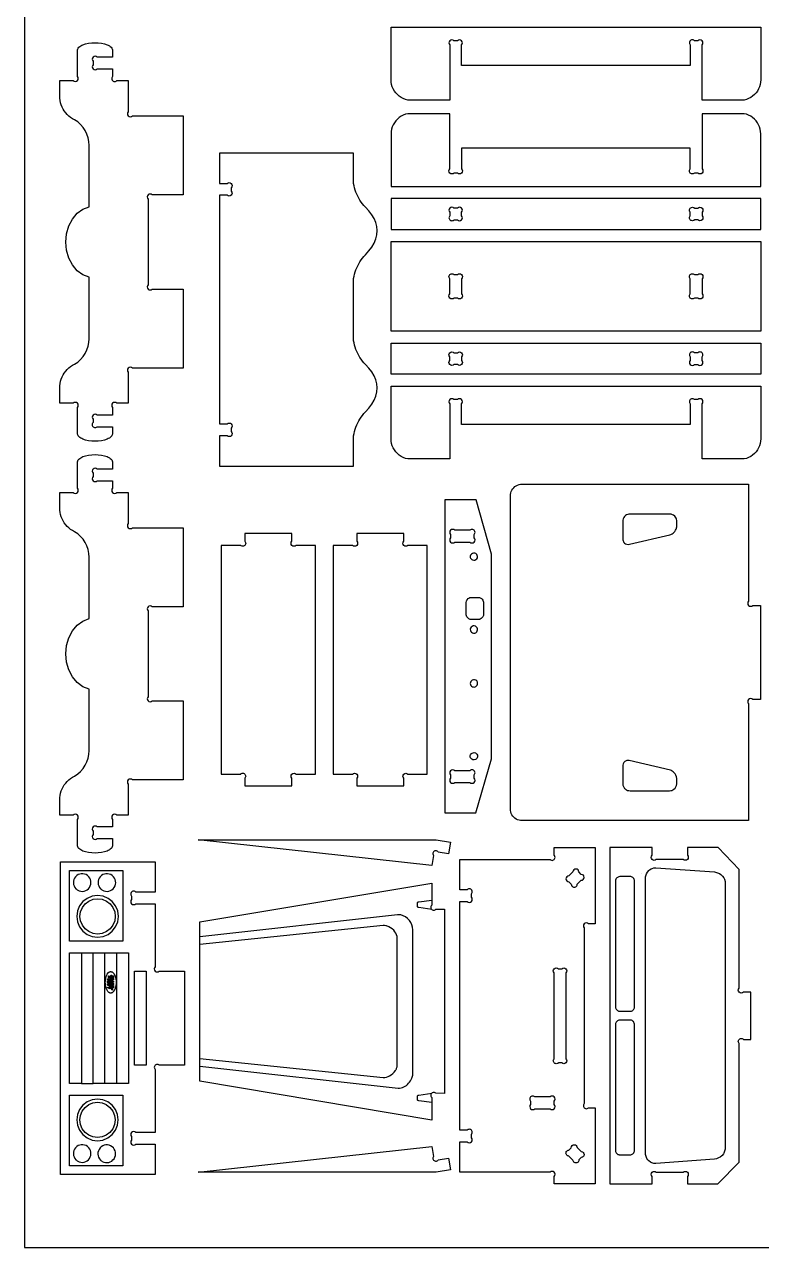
# Model space of a CAD drawing. Extents: x -258 to 642, y -134 to 832.
# Drawn here: x -258 to 118, y -134 to 489 of the extents above; entities that cross this region are included whole.
import ezdxf

# ---------------------------------------------------------------- set-up
doc = ezdxf.new("R2010")
doc.units = 0
doc.header["$MEASUREMENT"] = 0
doc.layers.get('0').update_dxf_attribs({"linetype": 'CONTINUOUS'})
doc.layers.add('ENGRAVING', color=1, linetype='CONTINUOUS')

msp = doc.modelspace()

# ---------------------------------------------------------------- linework, layer by layer
for points in [[(-257.7, -134.5), (642.3, -134.5), (642.3, 831.5), (-257.7, 831.5)], [(-70.77, 384.48), (117.7, 384.48), (117.7, 400.42), (-70.77, 400.42)], [(-70.77, 332.68), (-70.77, 378.48), (117.7, 378.48), (117.7, 332.68)], [(-70.77, 310.73), (-70.77, 326.68), (117.7, 326.68), (117.7, 310.73)], [(-43.41, 87.17), (-27.52, 87.17), (-19.59, 114.72), (-19.59, 219.02), (-27.35, 246.66), (-43.41, 246.66)], [(60.62, -90.29), (60.09, -89.72), (59.66, -89.07), (59.24, -88.1), (59.01, -87.03), (58.99, -86.46), (59.01, 54.46), (59.24, 55.53), (59.42, 56.03), (59.94, 56.94), (60.62, 57.73), (61.01, 58.06), (61.9, 58.61), (62.39, 58.81), (63.16, 59.03), (64.26, 59.13), (94.07, 56.99), (95.19, 56.8), (95.72, 56.63), (96.71, 56.15), (97.39, 55.67), (98.18, 54.9), (98.82, 54), (99.19, 53.26), (99.52, 52.2), (99.62, 51.36), (99.6, -84.04), (99.57, -84.32), (99.29, -85.41), (98.82, -86.41), (98.68, -86.64), (98, -87.51), (97.8, -87.71), (96.95, -88.4), (96.23, -88.82), (95.19, -89.21), (94.07, -89.39), (64.26, -91.69), (63.16, -91.59), (62.14, -91.28), (61.44, -90.92)]]:
    msp.add_lwpolyline(points, close=True)
for points in [[(-68.37, 454.19), (-69.08, 455.16), (-69.68, 456.21), (-70.15, 457.32), (-70.49, 458.47), (-70.7, 459.66), (-70.77, 460.86), (-70.77, 487.73), (117.7, 487.73), (117.7, 460.86), (117.64, 459.66), (117.43, 458.47), (117.09, 457.32), (116.62, 456.21), (116.02, 455.16), (115.31, 454.19), (114.49, 453.31), (113.57, 452.53), (112.58, 451.86), (111.51, 451.31), (110.38, 450.88), (109.21, 450.58), (87.76, 450.58), (87.76, 478.69, 1), (85.64, 480.81), (83.88, 480.81, 1), (81.76, 478.69), (81.76, 468.1), (-34.82, 468.1), (-34.82, 478.69, 1), (-36.95, 480.81), (-38.7, 480.81, 1), (-40.82, 478.69), (-40.82, 450.58), (-62.28, 450.58), (-63.44, 450.88), (-64.57, 451.31), (-65.64, 451.86), (-66.64, 452.53), (-67.55, 453.31)], [(-230.26, 279.35), (-230.5, 279.79), (-230.65, 280.26), (-230.7, 280.76), (-230.7, 293.82, 1), (-232.82, 295.94), (-239.68, 295.94), (-239.68, 304.91), (-239.53, 306.06), (-239.28, 307.19), (-238.94, 308.3), (-238.5, 309.37), (-237.98, 310.4), (-237.37, 311.39), (-236.67, 312.32), (-235.9, 313.19), (-235.06, 313.99), (-234.16, 314.71), (-233.19, 315.35), (-232.18, 315.89), (-230.55, 316.98), (-229.07, 318.27), (-227.78, 319.75), (-226.69, 321.38), (-225.82, 323.14), (-225.19, 325), (-224.81, 326.92), (-224.68, 328.88), (-224.68, 360.18), (-227.91, 361.41), (-230.83, 363.55), (-233.29, 366.46), (-235.14, 370), (-236.29, 373.98), (-236.68, 378.18), (-236.29, 382.38), (-235.14, 386.35), (-233.29, 389.89), (-230.83, 392.81), (-227.91, 394.94), (-224.68, 396.18), (-224.68, 427.47), (-224.81, 429.43), (-225.19, 431.35), (-225.82, 433.21), (-226.69, 434.97), (-227.78, 436.6), (-229.07, 438.07), (-230.55, 439.37), (-232.18, 440.46), (-233.19, 441.02), (-234.16, 441.66), (-235.06, 442.39), (-235.9, 443.18), (-236.67, 444.05), (-237.37, 444.98), (-237.98, 445.97), (-238.5, 447), (-238.94, 448.07), (-239.28, 449.18), (-239.53, 450.31), (-239.68, 451.46), (-239.68, 460.47), (-232.82, 460.47, 1), (-230.7, 462.59), (-230.7, 475.64), (-230.65, 476.15), (-230.5, 476.62), (-230.26, 477.05), (-229.93, 477.46), (-229.52, 477.83), (-229.04, 478.17), (-228.5, 478.48), (-227.89, 478.76), (-226.54, 479.21), (-225.02, 479.54), (-223.4, 479.73), (-221.72, 479.8), (-220.05, 479.73), (-218.43, 479.54), (-216.91, 479.21), (-215.55, 478.76), (-214.95, 478.48), (-214.4, 478.17), (-213.92, 477.83), (-213.52, 477.46), (-213.19, 477.05), (-212.95, 476.62), (-212.8, 476.15), (-212.74, 472.44), (-220.6, 472.44, 1), (-222.72, 470.32), (-222.72, 468.57, 1), (-220.6, 466.45), (-212.74, 466.45), (-212.74, 462.59, 1), (-210.62, 460.47), (-204.76, 460.47), (-204.76, 444.6, 1), (-202.64, 442.48), (-176.71, 442.5), (-176.71, 402.21), (-192.59, 402.21, 1), (-194.71, 400.09), (-194.71, 356.32, 1), (-192.59, 354.2), (-176.71, 354.2), (-176.71, 313.91), (-202.64, 313.91, 1), (-204.76, 311.79), (-204.76, 295.94), (-210.62, 295.94, 1), (-212.74, 293.82), (-212.74, 289.95), (-220.6, 289.95, 1), (-222.72, 287.83), (-222.72, 286.09, 1), (-220.6, 283.97), (-212.74, 283.97), (-212.74, 280.76), (-212.8, 280.26), (-212.95, 279.79), (-213.19, 279.35), (-213.52, 278.94), (-213.92, 278.57), (-214.4, 278.23), (-214.95, 277.92), (-215.55, 277.65), (-216.91, 277.19), (-218.43, 276.87), (-220.05, 276.67), (-221.72, 276.61), (-223.4, 276.67), (-225.02, 276.87), (-226.54, 277.19), (-227.89, 277.65), (-228.5, 277.92), (-229.04, 278.23), (-229.52, 278.57), (-229.93, 278.94)], [(-70.77, 406.42), (117.7, 406.42), (117.7, 433.3), (117.64, 434.5), (117.43, 435.68), (117.09, 436.84), (116.62, 437.95), (116.02, 438.99), (115.31, 439.96), (114.49, 440.84), (113.57, 441.63), (112.58, 442.3), (111.51, 442.85), (110.38, 443.28), (109.21, 443.57), (87.76, 443.57), (87.76, 415.47, -1), (85.64, 413.35), (83.88, 413.35, -1), (81.76, 415.47), (81.76, 426.06), (-34.82, 426.06), (-34.82, 415.47, -1), (-36.95, 413.35), (-38.7, 413.35, -1), (-40.82, 415.47), (-40.82, 443.57), (-62.28, 443.57), (-63.44, 443.28), (-64.57, 442.85), (-65.64, 442.3), (-66.64, 441.63), (-67.55, 440.84), (-68.37, 439.96), (-69.08, 438.99), (-69.68, 437.95), (-70.15, 436.84), (-70.49, 435.68), (-70.7, 434.5), (-70.77, 433.3)], [(-158.26, 263.96), (-89.86, 263.96), (-89.86, 279.42), (-89.65, 280.54), (-89.39, 281.65), (-89.07, 282.75), (-88.69, 283.83), (-88.26, 284.89), (-87.78, 285.92), (-87.25, 286.94), (-86.66, 287.92), (-86.03, 288.87), (-85.35, 289.79), (-84.63, 290.67), (-83.86, 291.52), (-82.04, 293.45), (-80.54, 295.45), (-79.36, 297.5), (-78.52, 299.59), (-78.02, 301.71), (-77.86, 303.84), (-78.04, 305.9), (-78.56, 307.95), (-79.4, 309.97), (-80.57, 311.95), (-82.06, 313.87), (-83.86, 315.73), (-84.63, 316.58), (-85.35, 317.46), (-86.03, 318.38), (-86.66, 319.33), (-87.25, 320.31), (-87.78, 321.33), (-88.26, 322.36), (-88.69, 323.42), (-89.07, 324.5), (-89.39, 325.6), (-89.65, 326.71), (-89.86, 327.83), (-89.86, 359.58), (-89.65, 360.71), (-89.38, 361.82), (-89.06, 362.92), (-88.69, 364), (-88.26, 365.05), (-87.78, 366.09), (-87.24, 367.1), (-86.66, 368.09), (-86.03, 369.04), (-85.35, 369.96), (-84.62, 370.84), (-83.86, 371.69), (-82.04, 373.62), (-80.53, 375.62), (-79.36, 377.67), (-78.52, 379.76), (-78.01, 381.88), (-77.86, 384), (-78.04, 386.07), (-78.55, 388.12), (-79.4, 390.14), (-80.57, 392.12), (-82.06, 394.04), (-83.86, 395.9), (-84.62, 396.74), (-85.35, 397.63), (-86.03, 398.55), (-86.66, 399.5), (-87.24, 400.48), (-87.78, 401.49), (-88.26, 402.53), (-88.69, 403.59), (-89.06, 404.67), (-89.38, 405.77), (-89.65, 406.88), (-89.86, 408), (-89.86, 423.45), (-158.25, 423.45), (-158.25, 408), (-154.36, 408, -1), (-152.24, 405.88), (-152.24, 404.12, -1), (-154.36, 402), (-158.24, 402), (-158.23, 285.41), (-154.36, 285.41, -1), (-152.23, 283.29), (-152.23, 281.54, -1), (-154.35, 279.41), (-158.25, 279.41)], [(-38.7, 389.45), (-36.95, 389.45, 1), (-34.82, 391.57), (-34.82, 393.33, 1), (-36.95, 395.45), (-38.7, 395.45, 1), (-40.82, 393.33), (-40.82, 391.57, 1)], [(83.88, 395.45), (85.64, 395.45, -1), (87.76, 393.33), (87.76, 391.57, -1), (85.64, 389.45), (83.88, 389.45, -1), (81.76, 391.57), (81.76, 393.33, -1)], [(-36.95, 349.58), (-38.7, 349.58, -1), (-40.82, 351.7), (-40.82, 359.46, -1), (-38.7, 361.58), (-36.95, 361.58, -1), (-34.82, 359.46), (-34.82, 351.7, -1)], [(87.76, 359.46), (87.76, 351.7, -1), (85.64, 349.58), (83.88, 349.58, -1), (81.76, 351.7), (81.76, 359.46, -1), (83.88, 361.58), (85.64, 361.58, -1)], [(-38.7, 321.71), (-36.95, 321.71, -1), (-34.82, 319.58), (-34.82, 317.83, -1), (-36.95, 315.71), (-38.7, 315.71, -1), (-40.82, 317.83), (-40.82, 319.58, -1)], [(83.88, 315.71), (85.64, 315.71, 1), (87.76, 317.83), (87.76, 319.58, 1), (85.64, 321.71), (83.88, 321.71, 1), (81.76, 319.58), (81.76, 317.83, 1)], [(-68.37, 271.19), (-69.08, 272.16), (-69.68, 273.21), (-70.15, 274.32), (-70.49, 275.47), (-70.7, 276.66), (-70.77, 277.86), (-70.77, 304.73), (117.7, 304.73), (117.7, 277.86), (117.64, 276.66), (117.43, 275.47), (117.09, 274.32), (116.62, 273.21), (116.02, 272.16), (115.31, 271.19), (114.49, 270.31), (113.57, 269.53), (112.58, 268.86), (111.51, 268.31), (110.38, 267.88), (109.21, 267.58), (87.76, 267.58), (87.76, 295.69, 1), (85.64, 297.81), (83.88, 297.81, 1), (81.76, 295.69), (81.76, 285.1), (-34.82, 285.1), (-34.82, 295.69, 1), (-36.95, 297.81), (-38.7, 297.81, 1), (-40.82, 295.69), (-40.82, 267.58), (-62.28, 267.58), (-63.44, 267.88), (-64.57, 268.31), (-65.64, 268.86), (-66.64, 269.53), (-67.55, 270.31)], [(-229.93, 68.94), (-230.26, 69.35), (-230.5, 69.79), (-230.65, 70.26), (-230.7, 70.76), (-230.7, 83.82, 1), (-232.82, 85.94), (-239.68, 85.94), (-239.68, 94.91), (-239.53, 96.06), (-239.28, 97.19), (-238.94, 98.3), (-238.5, 99.37), (-237.98, 100.4), (-237.37, 101.39), (-236.67, 102.32), (-235.9, 103.19), (-235.06, 103.99), (-234.16, 104.71), (-233.19, 105.35), (-232.18, 105.89), (-230.55, 106.98), (-229.07, 108.27), (-227.78, 109.75), (-226.69, 111.38), (-225.82, 113.14), (-225.19, 115), (-224.81, 116.92), (-224.68, 118.88), (-224.68, 150.18), (-227.91, 151.41), (-230.83, 153.55), (-233.29, 156.46), (-235.14, 160), (-236.29, 163.98), (-236.68, 168.18), (-236.29, 172.38), (-235.14, 176.35), (-233.29, 179.89), (-230.83, 182.81), (-227.91, 184.94), (-224.68, 186.18), (-224.68, 217.47), (-224.81, 219.43), (-225.19, 221.35), (-225.82, 223.21), (-226.69, 224.97), (-227.78, 226.6), (-229.07, 228.07), (-230.55, 229.37), (-232.18, 230.46), (-233.19, 231.02), (-234.16, 231.66), (-235.06, 232.39), (-235.9, 233.18), (-236.67, 234.05), (-237.37, 234.98), (-237.98, 235.97), (-238.5, 237), (-238.94, 238.07), (-239.28, 239.18), (-239.53, 240.31), (-239.68, 241.46), (-239.68, 250.47), (-232.82, 250.47, 1), (-230.7, 252.59), (-230.7, 265.64), (-230.65, 266.15), (-230.5, 266.62), (-230.26, 267.05), (-229.93, 267.46), (-229.52, 267.83), (-229.04, 268.17), (-228.5, 268.48), (-227.89, 268.76), (-226.54, 269.21), (-225.02, 269.54), (-223.4, 269.73), (-221.72, 269.8), (-220.05, 269.73), (-218.43, 269.54), (-216.91, 269.21), (-215.55, 268.76), (-214.95, 268.48), (-214.4, 268.17), (-213.92, 267.83), (-213.52, 267.46), (-213.19, 267.05), (-212.95, 266.62), (-212.8, 266.15), (-212.74, 262.44), (-220.6, 262.44, 1), (-222.72, 260.32), (-222.72, 258.57, 1), (-220.6, 256.45), (-212.74, 256.45), (-212.74, 252.59, 1), (-210.62, 250.47), (-204.76, 250.47), (-204.76, 234.6, 1), (-202.64, 232.48), (-176.71, 232.5), (-176.71, 192.21), (-192.59, 192.21, 1), (-194.71, 190.09), (-194.71, 146.32, 1), (-192.59, 144.2), (-176.71, 144.2), (-176.71, 103.91), (-202.64, 103.91, 1), (-204.76, 101.79), (-204.76, 85.94), (-210.62, 85.94, 1), (-212.74, 83.82), (-212.74, 79.95), (-220.6, 79.95, 1), (-222.72, 77.83), (-222.72, 76.09, 1), (-220.6, 73.97), (-212.74, 73.97), (-212.74, 70.76), (-212.8, 70.26), (-212.95, 69.79), (-213.19, 69.35), (-213.52, 68.94), (-213.92, 68.57), (-214.4, 68.23), (-214.95, 67.92), (-215.55, 67.65), (-216.91, 67.19), (-218.43, 66.87), (-220.05, 66.67), (-221.72, 66.61), (-223.4, 66.67), (-225.02, 66.87), (-226.54, 67.19), (-227.89, 67.65), (-228.5, 67.92), (-229.04, 68.23), (-229.52, 68.57)], [(-8.19, 84.93), (-8.71, 85.52), (-9.15, 86.18), (-9.49, 86.88), (-9.75, 87.62), (-9.9, 88.39), (-9.95, 89.18), (-9.95, 248.67), (-9.9, 249.46), (-9.75, 250.23), (-9.49, 250.97), (-9.15, 251.68), (-8.71, 252.33), (-8.19, 252.92), (-7.6, 253.44), (-6.95, 253.87), (-6.25, 254.22), (-5.5, 254.47), (-4.74, 254.63), (-3.95, 254.68), (111.5, 254.68), (111.5, 195.04, 1), (113.62, 192.92), (117.51, 192.92), (117.51, 144.92), (113.62, 144.92, 1), (111.5, 142.8), (111.5, 83.17), (-3.95, 83.17), (-4.74, 83.22), (-5.5, 83.38), (-6.25, 83.63), (-6.95, 83.98), (-7.6, 84.41)], [(-38.29, 225.21), (-30.54, 225.21, 1), (-28.42, 227.33), (-28.42, 229.09, 1), (-30.54, 231.21), (-38.29, 231.21, 1), (-40.41, 229.09), (-40.41, 227.33, 1)], [(-157.33, 106.9), (-147.45, 106.9, -1), (-145.33, 104.78), (-145.33, 100.9), (-121.33, 100.9), (-121.33, 104.78, -1), (-119.21, 106.9), (-109.33, 106.9), (-109.33, 223.49), (-119.21, 223.49, -1), (-121.33, 225.61), (-121.33, 229.49), (-145.33, 229.49), (-145.33, 225.61, -1), (-147.45, 223.49), (-157.33, 223.49)], [(-100.3, 106.9), (-90.42, 106.9, -1), (-88.3, 104.78), (-88.3, 100.9), (-64.3, 100.9), (-64.3, 104.78, -1), (-62.18, 106.9), (-52.3, 106.9), (-52.3, 223.49), (-62.18, 223.49, -1), (-64.3, 225.61), (-64.3, 229.49), (-88.3, 229.49), (-88.3, 225.61, -1), (-90.42, 223.49), (-100.3, 223.49)], [(-38.29, 102.62), (-30.54, 102.62, 1), (-28.42, 104.74), (-28.42, 106.5, 1), (-30.54, 108.62), (-38.29, 108.62, 1), (-40.41, 106.5), (-40.41, 104.74, 1)], [(-169.21, 73.34), (-47.8, 73.45), (-40.41, 72.17), (-41.43, 66.26), (-46.73, 67.17, 1), (-49.18, 65.44), (-50.06, 60.36)], [(12.38, -102.09), (12.38, -98.21, 1), (10.26, -96.09), (-35.8, -96.09), (-35.8, -80.64), (-31.93, -80.64, 1), (-29.8, -78.52), (-29.8, -76.76, 1), (-31.93, -74.64), (-35.8, -74.64), (-35.8, 41.95), (-31.93, 41.95, 1), (-29.8, 44.07), (-29.8, 45.82, 1), (-31.93, 47.95), (-35.8, 47.95), (-35.8, 63.4), (10.26, 63.35, 1), (12.39, 65.47), (12.39, 69.42), (33.36, 69.4), (33.36, 30.56), (29.81, 30.56, 1), (27.69, 28.44), (27.69, -61.14, 1), (29.81, -63.26), (33.36, -63.26), (33.35, -102.09)], [(62.31, -102.09), (62.31, -98.21, -1), (64.44, -96.09), (78.19, -96.09, -1), (80.31, -98.21), (80.31, -102.09), (95.85, -102.09), (106.7, -91), (106.7, -30.47, -1), (108.82, -28.35), (112.7, -28.35), (112.7, -4.35), (108.82, -4.35, -1), (106.7, -2.23), (106.7, 58.19), (95.99, 69.44), (80.31, 69.42), (80.32, 65.5, -1), (78.2, 63.37), (64.44, 63.36, -1), (62.32, 65.48), (62.31, 69.42), (40.77, 69.4), (40.78, -102.09)], [(-239.25, -97.29), (-239.25, 62.15), (-191.06, 62.15), (-191.06, 46.75), (-200.94, 46.76, 1), (-203.06, 44.64), (-203.06, 42.88, 1), (-200.94, 40.76), (-191.06, 40.75), (-191.06, 8.58, 1), (-188.94, 6.46), (-176.08, 6.46), (-176.09, -41.54), (-188.94, -41.54, 1), (-191.07, -43.66), (-191.06, -75.83), (-200.94, -75.83, 1), (-203.06, -77.95), (-203.06, -79.71, 1), (-200.94, -81.83), (-191.06, -81.83), (-191.06, -97.29)], [(26.19, 55.73), (24.96, 56.98, 1), (21.96, 57.01), (19.89, 54.98, 1), (19.86, 51.98), (21.1, 50.73, 1), (24.1, 50.7), (26.16, 52.73, 1)], [(-50.06, 42.7), (-50.06, 40.06, 1), (-47.93, 37.94), (-43.61, 37.94), (-43.61, -55.88), (-47.93, -55.87, 1), (-50.06, -57.99), (-50.06, -60.64), (-50.06, -69.5), (-168.27, -49.71), (-168.27, -42.05), (-168.27, -38.08), (-168.27, 19.97), (-168.27, 23.94), (-168.27, 31.57), (-50.06, 51.36)], [(18.38, 5.53), (18.38, -38.22, -1), (16.26, -40.34), (14.51, -40.34, -1), (12.38, -38.22), (12.38, 5.53, -1), (14.51, 7.66), (16.26, 7.66, -1)], [(12.38, -61.6), (12.38, -59.84, 1), (10.26, -57.72), (2.51, -57.72, 1), (0.38, -59.84), (0.38, -61.6, 1), (2.51, -63.72), (10.26, -63.72, 1)], [(-169.21, -95.99), (-50.06, -83), (-49.18, -88.09, 1), (-46.73, -89.82), (-41.43, -88.91), (-40.41, -94.82), (-47.8, -96.09)], [(19.86, -84.85), (21.1, -83.59, -1), (24.1, -83.57), (26.16, -85.6, -1), (26.19, -88.6), (24.96, -89.85, -1), (21.96, -89.88), (19.89, -87.85, -1)]]:
    msp.add_lwpolyline(points, format="xyb", close=True)
for points in [[(-89.8, 327.49), (-89.8, 327.83)], [(56.86, 56.35), (56.86, 56.32)], [(56.86, -88.88), (56.86, -88.91)]]:
    msp.add_lwpolyline(points)
at = {"layer": 'ENGRAVING'}
for points in [[(48.31, 224.59, 0.122551), (49.35, 224.07, 0.098658), (50.78, 224.04), (71.28, 228.9, 0.128882), (73.5, 230.18, 0.131761), (74.77, 232.35, 0.016891), (74.82, 232.56, 0.023588), (74.84, 232.71), (74.88, 236.15, 0.190721), (73.81, 238.42, 0.178591), (71.36, 239.46), (51.08, 239.46, 0.132514), (48.78, 238.69, 0.229809), (47.39, 236.32), (47.39, 226.36, 0.099643), (47.66, 225.4, 0.096321)], [(-29.27, 216.05, 0.782283), (-27.12, 218.93, 0.781894), (-30.37, 217.39, 0.122401), (-29.98, 216.58, 0.122157)], [(-29.27, 178.86, 0.722471), (-26.94, 181.53, 0.724254), (-30.39, 180.77, 0.159922), (-30.14, 179.62, 0.161123)], [(-29.27, 151.44, 0.264164), (-27.59, 151.55, 0.238303), (-26.68, 153.15, 0.196042), (-27.11, 154.38, 0.348672), (-29.43, 154.79, 0.28855), (-30.38, 153.11, 0.275246)], [(48.86, 99.08, 0.07759), (49.84, 98.59, 0.067175), (51.08, 98.38), (71.17, 98.38, 0.151852), (73.46, 99.18, 0.22671), (74.88, 101.88, 0.025228), (74.86, 104.71, 0.180834), (73.57, 107.6, 0.055659), (72.61, 108.38, 0.06529), (71.65, 108.84), (50.6, 113.84, 0.131625), (49.04, 113.64, 0.270936), (47.39, 111.48), (47.37, 101.7, 0.109806), (47.83, 100.22, 0.110325)], [(-230.52, 47.71, 0.936602), (-225.54, 55.18, 0.936602), (-231.46, 48.42, 0.032737), (-231.01, 48.04, 0.032737)], [(-217.94, 47.71, 0.936602), (-212.95, 55.18, 0.936602), (-218.87, 48.42, 0.032737), (-218.43, 48.04, 0.032737)], [(44.72, -13.71, 0.052818), (45.15, -13.91, 0.062933), (45.54, -14), (51.45, -14, 0.185881), (52.71, -13.34, 0.153894), (53.4, -11.78), (53.4, 52.39, 0.154124), (52.72, 53.94, 0.18557), (51.45, 54.6), (45.77, 54.61, 0.187421), (44.34, 53.96, 0.167362), (43.59, 52.39), (43.59, -11.78, 0.116623), (43.94, -12.91, 0.123392)], [(44.91, -86.98, 0.053981), (45.18, -87.09, 0.042226), (45.54, -87.16), (51.45, -87.16, 0.185914), (52.71, -86.5, 0.153921), (53.4, -84.95), (53.41, -21.03, 0.15257), (52.74, -19.28, 0.198654), (51.45, -18.56), (45.77, -18.55, 0.187416), (44.34, -19.2, 0.16731), (43.59, -20.78), (43.59, -84.95, 0.122736), (44, -86.14, 0.124426)], [(-230.52, -90.47, 0.936602), (-225.54, -83, 0.936602), (-231.46, -89.75, 0.032737), (-231.01, -90.14, 0.032737)], [(-218.01, -90.58, 0.936602), (-213.02, -83.12, 0.936602), (-218.94, -89.87, 0.032737), (-218.5, -90.26, 0.032737)]]:
    msp.add_lwpolyline(points, format="xyb", close=True, dxfattribs=at)
for points in [[(-31.51, 186.34), (-32.01, 186.89), (-32.14, 187.11), (-32.34, 187.58), (-32.45, 188.09), (-32.46, 194.34), (-32.34, 195.12), (-32.14, 195.59), (-32.01, 195.81), (-31.51, 196.37), (-31.09, 196.65), (-30.62, 196.85), (-30.11, 196.95), (-26.31, 196.97), (-25.78, 196.91), (-25.29, 196.76), (-25.06, 196.65), (-24.64, 196.37), (-24.29, 196.01), (-24.01, 195.59), (-23.81, 195.12), (-23.7, 194.61), (-23.69, 188.22), (-23.74, 187.83), (-23.9, 187.34), (-24.01, 187.11), (-24.29, 186.69), (-24.64, 186.34), (-24.85, 186.18), (-25.29, 185.94), (-25.78, 185.79), (-26.31, 185.74), (-29.84, 185.74), (-30.37, 185.79), (-30.86, 185.94), (-31.09, 186.05)], [(-29.98, 114.78), (-30.26, 115.24), (-30.39, 115.77), (-30.37, 116.34), (-30.26, 116.69), (-29.98, 117.15), (-29.73, 117.4), (-29.43, 117.6), (-28.92, 117.79), (-28.35, 117.82), (-27.82, 117.68), (-27.36, 117.4), (-27, 117.01), (-26.76, 116.52), (-26.72, 116.34), (-26.69, 115.77), (-26.82, 115.24), (-27.1, 114.78), (-27.36, 114.53), (-27.82, 114.25), (-28.35, 114.11), (-28.92, 114.14), (-29.1, 114.19), (-29.58, 114.42)], [(-234.68, 21.76), (-234.68, 57.71), (-207.5, 57.71), (-207.5, 21.76)], [(-217.65, 24.12), (-215.09, 25.18), (-212.9, 26.86), (-211.22, 29.05), (-210.16, 31.61), (-209.8, 34.35), (-210.16, 37.1), (-211.22, 39.65), (-212.9, 41.85), (-215.09, 43.53), (-217.65, 44.59), (-220.39, 44.95), (-223.14, 44.59), (-225.69, 43.53), (-227.89, 41.85), (-229.57, 39.65), (-230.63, 37.1), (-230.99, 34.35), (-230.63, 31.61), (-229.57, 29.05), (-227.89, 26.86), (-225.69, 25.18), (-223.14, 24.12), (-220.39, 23.76)], [(-228.19, 29.85), (-229.09, 32.02), (-229.39, 34.35), (-229.09, 36.68), (-228.19, 38.85), (-226.76, 40.72), (-224.89, 42.15), (-222.72, 43.05), (-220.39, 43.35), (-218.06, 43.05), (-215.89, 42.15), (-214.03, 40.72), (-212.6, 38.85), (-211.7, 36.68), (-211.39, 34.35), (-211.7, 32.02), (-212.6, 29.85), (-214.03, 27.99), (-215.89, 26.56), (-218.06, 25.66), (-220.39, 25.35), (-222.72, 25.66), (-224.89, 26.56), (-226.76, 27.99)], [(-201.57, -41.54), (-201.57, 6.46), (-195.57, 6.46), (-195.57, -41.54)], [(-214.91, -4.21), (-215.14, -3.96), (-215.76, -2.96), (-215.84, -2.76), (-215.93, -2.55), (-216, -2.34), (-216.07, -2.12), (-216.14, -1.89), (-216.2, -1.65), (-216.26, -1.41), (-216.31, -1.16), (-216.35, -0.91), (-216.39, -0.65), (-216.42, -0.39), (-216.44, -0.12), (-216.46, 0.16), (-216.47, 0.43), (-216.47, 0.71), (-216.47, 1), (-216.46, 1.27), (-216.44, 1.55), (-216.42, 1.82), (-216.39, 2.08), (-216.35, 2.34), (-216.31, 2.59), (-216.26, 2.84), (-216.2, 3.08), (-216.14, 3.32), (-216.07, 3.55), (-216, 3.77), (-215.93, 3.98), (-215.84, 4.19), (-215.76, 4.39), (-215.66, 4.58), (-215.47, 4.93), (-214.78, 5.75), (-214.66, 5.85), (-214.53, 5.93), (-214.4, 6.01), (-214.27, 6.07), (-214.13, 6.12), (-213.99, 6.15), (-213.85, 6.17), (-213.71, 6.18), (-213.56, 6.17), (-213.42, 6.15), (-213.28, 6.12), (-213.15, 6.07), (-213.01, 6.01), (-212.88, 5.93), (-212.16, 5.25), (-212.05, 5.09), (-211.94, 4.93), (-211.84, 4.76), (-211.75, 4.58), (-211.65, 4.39), (-211.57, 4.19), (-211.49, 3.98), (-211.41, 3.77), (-211.34, 3.55), (-211.27, 3.32), (-211.21, 3.08), (-211.15, 2.84), (-210.94, 1), (-210.93, 0.71), (-210.94, 0.43), (-211.15, -1.41), (-211.21, -1.65), (-211.27, -1.89), (-211.34, -2.12), (-211.41, -2.34), (-211.49, -2.55), (-211.57, -2.76), (-211.65, -2.96), (-211.75, -3.15), (-211.84, -3.33), (-211.94, -3.5), (-212.05, -3.66), (-212.16, -3.82), (-212.75, -4.42), (-212.88, -4.5), (-213.01, -4.58), (-213.15, -4.64), (-213.28, -4.69), (-213.42, -4.72), (-213.56, -4.74), (-213.71, -4.75), (-213.85, -4.74), (-213.99, -4.72), (-214.13, -4.69), (-214.27, -4.64), (-214.4, -4.58), (-214.53, -4.5), (-214.66, -4.42), (-214.78, -4.32)], [(-215.36, 1.75), (-215.36, 2.1), (-215.36, 2.24), (-215.33, 2.36), (-215.28, 2.45), (-215.1, 2.57), (-214.97, 2.6), (-214.82, 2.58), (-214.65, 2.54), (-214.48, 2.47), (-214.33, 2.38), (-214.21, 2.28), (-214.1, 2.16), (-214.03, 2.05), (-213.98, 1.92), (-213.94, 1.78), (-213.93, 1.63), (-213.93, 1.25)], [(-215.36, 0.32), (-215.36, 0.71), (-214.87, 0.73), (-214.76, 0.73), (-214.63, 0.73), (-214.51, 0.73), (-214.68, 0.77), (-214.82, 0.81), (-215.36, 0.99), (-215.36, 1.38), (-213.93, 0.88), (-213.93, 0.49), (-214.46, 0.46), (-214.62, 0.45), (-214.76, 0.45), (-214.5, 0.4), (-214.3, 0.34), (-213.93, 0.21), (-213.93, -0.18)], [(-215, 2.03), (-214.28, 1.77), (-214.3, 1.88), (-214.37, 1.97), (-214.48, 2.05), (-214.63, 2.12), (-214.79, 2.16), (-214.91, 2.16), (-214.98, 2.12)], [(-214.57, 3), (-214.85, 3.1), (-214.85, 4.05), (-214.57, 3.96), (-214.16, 2.81), (-214.33, 2.92), (-214.57, 3.43)], [(-213.73, 3.47), (-213.73, 3.89), (-213.72, 4.02), (-213.7, 4.12), (-213.67, 4.2), (-213.63, 4.26), (-213.55, 4.31), (-213.46, 4.34), (-213.36, 4.34), (-213.25, 4.31), (-213.13, 4.25), (-213.03, 4.17), (-212.95, 4.07), (-212.89, 3.95), (-212.29, 4.04), (-212.29, 3.6), (-212.89, 3.58), (-212.29, 3.38), (-212.29, 2.97)], [(-213.73, 2.43), (-213.73, 3.19), (-213.39, 3.06), (-213.39, 2.71), (-213.2, 2.65), (-213.2, 2.96), (-212.86, 2.84), (-212.86, 2.53), (-212.63, 2.45), (-212.63, 2.8), (-212.29, 2.68), (-212.29, 1.93)], [(-213.73, 0.99), (-213.73, 1.42), (-213.32, 1.35), (-212.79, 1.23), (-213.03, 1.35), (-213.26, 1.46), (-213.73, 1.72), (-213.73, 2.16), (-212.29, 1.26), (-212.29, 0.84)], [(-213.47, -0.22), (-213.58, -0.09), (-213.65, 0.02), (-213.69, 0.12), (-213.72, 0.23), (-213.73, 0.33), (-213.72, 0.45), (-213.68, 0.55), (-213.62, 0.62), (-213.53, 0.68), (-213.42, 0.71), (-213.3, 0.71), (-213.16, 0.69), (-213, 0.65), (-212.85, 0.58), (-212.83, 0.57), (-212.72, 0.51), (-212.6, 0.42), (-212.49, 0.31), (-212.4, 0.2), (-212.34, 0.08), (-212.3, -0.04), (-212.29, -0.17), (-212.3, -0.27), (-212.33, -0.36), (-212.38, -0.43), (-212.45, -0.5), (-212.55, -0.54), (-212.68, -0.56), (-212.84, -0.54), (-213.02, -0.49), (-213.19, -0.42), (-213.34, -0.33)], [(-213.42, 3.77), (-213.08, 3.66), (-213.08, 3.68), (-213.1, 3.75), (-213.14, 3.82), (-213.19, 3.87), (-213.26, 3.91), (-213.33, 3.92), (-213.39, 3.91), (-213.41, 3.86)], [(-213.39, 0.21), (-213.36, 0.14), (-213.28, 0.06), (-213.17, -0.01), (-213.01, -0.08), (-212.85, -0.12), (-212.74, -0.13), (-212.66, -0.11), (-212.63, -0.06), (-212.66, 0.02), (-212.73, 0.09), (-212.83, 0.15), (-213, 0.22), (-213.17, 0.27), (-213.29, 0.29), (-213.36, 0.27)], [(-215.36, -0.77), (-215.36, -0.27), (-213.93, -0.46), (-213.93, -0.88), (-214.12, -0.84), (-214.12, -1.12), (-213.93, -1.22), (-213.93, -1.64)], [(-215.36, -2.09), (-215.36, -1.68), (-214.28, -2.06), (-214.28, -1.76), (-213.93, -1.88), (-213.93, -2.59)], [(-214.92, -0.7), (-214.84, -0.74), (-214.81, -0.75), (-214.64, -0.84), (-214.42, -0.96), (-214.42, -0.79), (-214.58, -0.76), (-214.61, -0.75), (-214.77, -0.72), (-214.81, -0.71), (-214.88, -0.69)], [(-213.73, -1.55), (-213.73, -1.14), (-213.72, -1.01), (-213.7, -0.91), (-213.67, -0.82), (-213.63, -0.76), (-213.55, -0.71), (-213.46, -0.69), (-213.36, -0.69), (-213.25, -0.72), (-213.13, -0.78), (-213.03, -0.85), (-212.95, -0.95), (-212.89, -1.08), (-212.29, -0.98), (-212.29, -1.42), (-212.89, -1.44), (-212.29, -1.65), (-212.29, -2.06)], [(-213.15, -3.12), (-213.56, -1.97), (-213.39, -2.08), (-213.15, -2.6), (-213.15, -2.17), (-212.86, -2.26), (-212.86, -3.22)], [(-213.42, -1.24), (-213.08, -1.37), (-213.08, -1.35), (-213.1, -1.27), (-213.14, -1.21), (-213.19, -1.15), (-213.26, -1.12), (-213.33, -1.1), (-213.39, -1.12), (-213.41, -1.16)], [(-234.75, -92.79), (-234.75, -56.83), (-207.56, -56.83), (-207.56, -92.79)], [(-225.76, -78.61), (-223.2, -79.67), (-220.46, -80.03), (-217.72, -79.67), (-215.16, -78.61), (-212.97, -76.92), (-211.28, -74.73), (-210.23, -72.17), (-209.86, -69.43), (-210.23, -66.69), (-211.28, -64.13), (-212.97, -61.94), (-215.16, -60.26), (-217.72, -59.2), (-220.46, -58.84), (-223.2, -59.2), (-225.76, -60.26), (-227.95, -61.94), (-229.64, -64.13), (-230.7, -66.69), (-231.06, -69.43), (-230.7, -72.17), (-229.64, -74.73), (-227.95, -76.92)], [(-228.25, -73.93), (-229.15, -71.76), (-229.46, -69.43), (-229.15, -67.1), (-228.25, -64.93), (-226.82, -63.07), (-224.96, -61.64), (-222.79, -60.74), (-220.46, -60.43), (-218.13, -60.74), (-215.96, -61.64), (-214.1, -63.07), (-212.67, -64.93), (-211.77, -67.1), (-211.46, -69.43), (-211.77, -71.76), (-212.67, -73.93), (-214.1, -75.8), (-215.96, -77.23), (-218.13, -78.13), (-220.46, -78.43), (-222.79, -78.13), (-224.96, -77.23), (-226.82, -75.8)]]:
    msp.add_lwpolyline(points, close=True, dxfattribs=at)
for points in [[(-50.06, 37.93), (-56.65, 38.84, -0.118717), (-57.16, 39.1, -0.169859), (-57.37, 39.45), (-57.37, 41.17, -0.155969), (-57.15, 41.52, -0.109585), (-56.65, 41.79), (-50.06, 42.69)], [(-168.27, -42.05), (-67.16, -53.28, 0.122317), (-64.29, -52.63, 0.181865), (-60.17, -48.17, 0.038065), (-59.84, -47.12, 0.043278), (-59.7, -46.17), (-59.67, 27.48, 0.164253), (-61.46, 32.3, 0.163014), (-65.84, 35.09, 0.044111), (-66.57, 35.2, 0.036665), (-67.47, 35.2), (-168.27, 23.94)], [(-168.27, -38.08), (-74.87, -47.77, 0.133814), (-71.52, -46.94, 0.115915), (-68.59, -44.27, 0.063384), (-67.95, -43.02, 0.060248), (-67.61, -41.57), (-67.59, 23.14, 0.145707), (-68.79, 26.48, 0.125068), (-71.97, 29.08, 0.055339), (-73.44, 29.57, 0.059781), (-74.87, 29.71), (-168.27, 19.97)], [(-50.06, -60.62), (-56.65, -59.72, -0.109901), (-57.15, -59.45, -0.155839), (-57.37, -59.11), (-57.37, -57.38, -0.155971), (-57.15, -57.04, -0.109584), (-56.65, -56.77), (-50.06, -55.87)]]:
    msp.add_lwpolyline(points, format="xyb", dxfattribs=at)
for points in [[(-228.68, -50.83), (-234.68, -50.83), (-234.68, 15.75), (-228.68, 15.75), (-228.68, -50.83), (-222.68, -50.83)], [(-228.68, 15.75), (-222.68, 15.75)], [(-216.68, -50.83), (-222.68, -50.83), (-222.68, 15.75), (-216.68, 15.75), (-210.68, 15.75), (-204.68, 15.75), (-204.68, -50.83), (-210.68, -50.83), (-216.68, -50.83), (-216.68, 15.75)], [(-210.68, -50.83), (-210.68, 15.75)], [(-214.92, -0.7), (-214.98, -0.67), (-215.02, -0.65)]]:
    msp.add_lwpolyline(points, dxfattribs=at)

doc.saveas('drawing.dxf')
